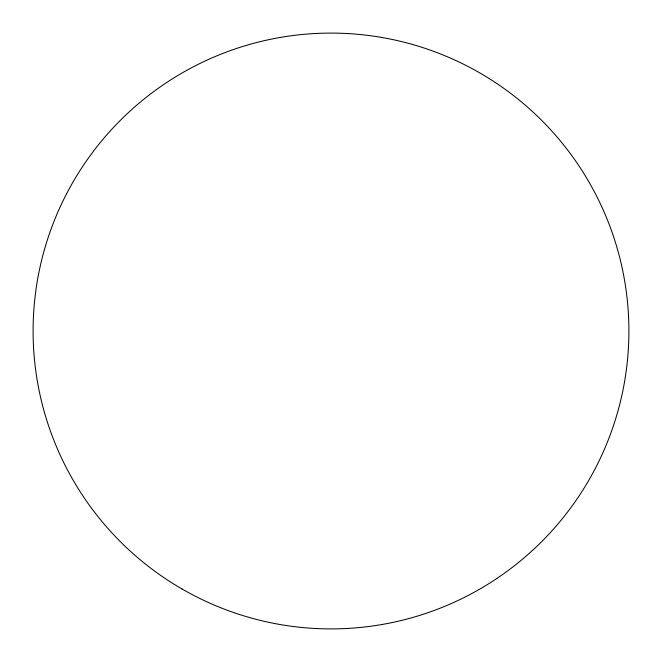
<?xml version="1.0" encoding="UTF-8"?>
<svg xmlns="http://www.w3.org/2000/svg" width="662" height="662" viewBox="0 0 662 662"><rect width="100%" height="100%" fill="white"/><g stroke="black" fill="none" stroke-linecap="round" stroke-linejoin="round"><path stroke-width="0.99" d="M182.05 588.99A297.9 297.9 0 0 0 628.9 331A297.9 297.9 0 0 0 182.05 73.01A297.9 297.9 0 0 0 182.05 588.99"/></g></svg>
